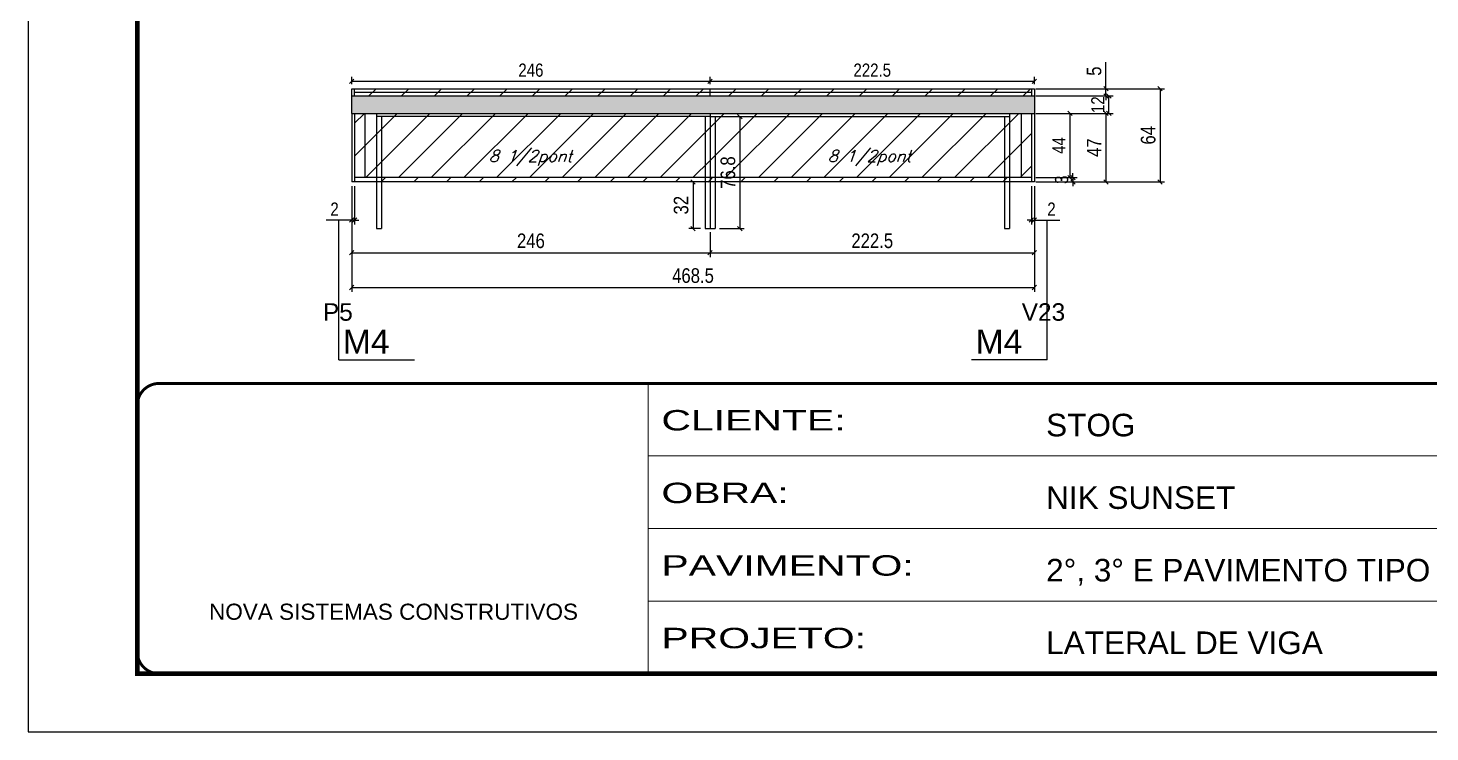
# Model space of a CAD drawing. Extents: x -10448 to -1189, y -11772 to 17235.
# Drawn here: x -5693 to -4731, y 863 to 1346 of the extents above; entities that cross this region are included whole.
import ezdxf

# ---------------------------------------------------------------- set-up
doc = ezdxf.new("R2010")
doc.units = 0
doc.linetypes.add('CONTINUO', pattern=[0])
doc.linetypes.add('DASHED', pattern=[0.75, 0.5, -0.25])
for name, color, linetype in [('5', 5, 'Continuous'), ('COTA', 241, 'Continuous'), ('NOMENCLATURA', 7, 'Continuous'), ('Painéis', 200, 'Continuous'), ('Reaproveitamento', 251, 'Continuous'), ('SARR_2.2x7', 40, 'Continuous'), ('SARR_3.5x7', 81, 'Continuous'), ('SARR_EDITAR', 141, 'Continuous'), ('texto', 7, 'Continuous')]:
    doc.layers.add(name, color=color, linetype=linetype)
doc.layers.add('Folhas', color=255, linetype='Continuous', lineweight=9)
doc.layers.add('SARRAFO DE PRESSAO', color=251, linetype='DASHED', lineweight=9)
doc.layers.add('Laje_Perimetro', color=7, linetype='Continuous', plot=False)
doc.styles.add('ARIAL', font='arial.ttf')
doc.styles.add('COTA TECNICA', font='techl___.ttf', dxfattribs={"height": 10})
doc.styles.add('COTA TECNICA-50', font='techl___.ttf', dxfattribs={"height": 9})
doc.styles.add('Romans', font='romans.shx')
doc.styles.get("Standard").update_dxf_attribs({"font": 'arial.ttf'})
doc.styles.add('Tecnologia', font='')
doc.styles.get('Tecnologia').set_extended_font_data('Forgotten Futurist')
doc.dimstyles.new('COTA PAINEL-50', dxfattribs={"dimtxt": 9, "dimasz": 3, "dimexe": 3, "dimexo": 3, "dimgap": 3, "dimtad": 1, "dimdec": 1, "dimzin": 12, "dimdsep": 46, "dimtxsty": 'COTA TECNICA-50', "dimblk1": 'OBLIQUE', "dimblk2": 'OBLIQUE', "dimsah": 1, "dimcen": 0.9, "dimclrd": 4, "dimclre": 4, "dimclrt": 240, "dimadec": 1, "dimazin": 3, "dimtfac": 1, "dimtdec": 1, "dimtmove": 0, "dimatfit": 3, "dimfxl": 1, "dimtolj": 1, "dimtzin": 12, "dimarcsym": 0})
doc.dimstyles.new('PAINEL', dxfattribs={"dimtxt": 10, "dimasz": 3, "dimexe": 3, "dimexo": 3, "dimgap": 3, "dimtad": 1, "dimdec": 1, "dimzin": 12, "dimdsep": 46, "dimtxsty": 'COTA TECNICA', "dimblk1": 'OBLIQUE', "dimblk2": 'OBLIQUE', "dimsah": 1, "dimcen": 0.9, "dimclrd": 4, "dimclre": 4, "dimclrt": 240, "dimadec": 1, "dimazin": 3, "dimtfac": 1, "dimtdec": 1, "dimtmove": 0, "dimatfit": 3, "dimfxl": 1, "dimtolj": 1, "dimtzin": 12, "dimarcsym": 0})
pattern_1 = [(45, (-134714.283, -29877.729), (-11.2253202, 11.2253202), [])]
pattern_2 = [(45, (-139469.283, -18391.978), (-11.2253202, 11.2253202), [])]

# ---------------------------------------------------------------- blocks, each defined once
blk = doc.blocks.new('9999999999')
at = {"color": 30, "linetype": 'CONTINUO'}
for p, q in [((98564.56, 34230.21), (98564.56, 34429.45)), ((98564.56, 34379.64), (99583.98, 34379.64)), ((98564.56, 34329.83), (99487.98, 34329.83)), ((98564.56, 34280.02), (99487.98, 34280.02))]:
    blk.add_line(p, q, dxfattribs=at)
at = {"color": 30, "linetype": 'CONTINUO', "const_width": 2}
blk.add_lwpolyline([(99583.98, 34230.21), (99583.98, 34414.45, 0.414214), (99568.98, 34429.45), (98228.98, 34429.45, 0.414214), (98213.98, 34414.45), (98213.98, 34245.21, 0.414214), (98228.98, 34230.21), (99583.98, 34230.21)], format="xyb", dxfattribs=at)
at = {"layer": 'Folhas'}
blk.add_lwpolyline([(98138.98, 34190.21), (99623.98, 34190.21), (99623.98, 35240.21), (98138.98, 35240.21)], close=True, dxfattribs=at)
at = {"layer": 'Folhas', "color": 30, "const_width": 3}
blk.add_lwpolyline([(98213.98, 34230.21), (99583.98, 34230.21), (99583.98, 35200.21), (98213.98, 35200.21)], close=True, dxfattribs=at)
at = {"color": 7, "linetype": 'Continuous', "ltscale": 5, "style": 'ARIAL'}
for s, height, p in [('STOG', 15.483, (98837.68, 34393.13)), ('NIK SUNSET', 15.483, (98837.68, 34343.32)), ('2°, 3° E PAVIMENTO TIPO', 15.4829, (98837.68, 34293.51)), ('NOVA SISTEMAS CONSTRUTIVOS', 11.0592, (98263.19, 34267.21)), ('LATERAL DE VIGA', 15.4829, (98837.68, 34243.7))]:
    blk.add_text(s, height=height, dxfattribs=at).set_placement(p)
at = {"layer": 'Folhas', "color": 7, "style": 'Tecnologia', "width": 1.5}
for s, p in [('CLIENTE:', (98573.65, 34397.17)), ('OBRA:', (98573.65, 34347.31)), ('PAVIMENTO:', (98573.65, 34297.5)), ('PROJETO:', (98573.65, 34247.69))]:
    blk.add_text(s, height=14, dxfattribs=at).set_placement(p)
blk = doc.blocks.new('_Oblique')
at = {"color": 0, "linetype": 'ByBlock', "lineweight": -2}
blk.add_line((-0.5, -0.5), (0.5, 0.5), dxfattribs=at)
blk = doc.blocks.new('*D983')
at = {"layer": 'COTA', "color": 4, "linetype": 'ByBlock', "lineweight": -2, "transparency": 16777216}
for p, q in [((-5471.17, 1237.32), (-5471.17, 1188.74)), ((-5225.17, 1205.74), (-5225.17, 1188.74)), ((-5471.17, 1191.74), (-5225.17, 1191.74))]:
    blk.add_line(p, q, dxfattribs=at)
at = {"layer": 'Defpoints', "color": 0, "linetype": 'ByBlock', "transparency": 16777216}
for p in [(-5471.17, 1240.32), (-5225.17, 1208.74), (-5225.17, 1191.74)]:
    blk.add_point(p, dxfattribs=at)
at = {"layer": 'COTA', "color": 4, "linetype": 'ByBlock', "lineweight": -2, "transparency": 16777216, "xscale": 3, "yscale": 3, "zscale": 3, "rotation": 180}
blk.add_blockref('_Oblique', (-5471.17, 1191.74), dxfattribs=at)
at = {"layer": 'COTA', "color": 4, "linetype": 'ByBlock', "lineweight": -2, "transparency": 16777216, "xscale": 3, "yscale": 3, "zscale": 3}
blk.add_blockref('_Oblique', (-5225.17, 1191.74), dxfattribs=at)
at = {"layer": 'COTA', "color": 240, "linetype": 'ByBlock', "transparency": 16777216, "insert": (-5348.17, 1199.84), "char_height": 10, "attachment_point": 5, "style": 'COTA TECNICA'}
blk.add_mtext('\\A1;246', dxfattribs=at)
blk = doc.blocks.new('*D984')
at = {"layer": 'COTA', "color": 4, "linetype": 'ByBlock', "lineweight": -2, "transparency": 16777216}
for p, q in [((-5002.67, 1237.32), (-5002.67, 1188.74)), ((-5225.17, 1205.74), (-5225.17, 1188.74)), ((-5225.17, 1191.74), (-5002.67, 1191.74))]:
    blk.add_line(p, q, dxfattribs=at)
at = {"layer": 'Defpoints', "color": 0, "linetype": 'ByBlock', "transparency": 16777216}
for p in [(-5002.67, 1240.32), (-5225.17, 1208.74), (-5002.67, 1191.74)]:
    blk.add_point(p, dxfattribs=at)
at = {"layer": 'COTA', "color": 4, "linetype": 'ByBlock', "lineweight": -2, "transparency": 16777216, "xscale": 3, "yscale": 3, "zscale": 3, "rotation": 180}
blk.add_blockref('_Oblique', (-5225.17, 1191.74), dxfattribs=at)
at = {"layer": 'COTA', "color": 4, "linetype": 'ByBlock', "lineweight": -2, "transparency": 16777216, "xscale": 3, "yscale": 3, "zscale": 3}
blk.add_blockref('_Oblique', (-5002.67, 1191.74), dxfattribs=at)
at = {"layer": 'COTA', "color": 240, "linetype": 'ByBlock', "transparency": 16777216, "insert": (-5113.92, 1199.85), "char_height": 10, "attachment_point": 5, "style": 'COTA TECNICA'}
blk.add_mtext('\\A1;222.5', dxfattribs=at)
blk = doc.blocks.new('*D985')
at = {"layer": 'COTA', "color": 4, "linetype": 'ByBlock', "lineweight": -2, "transparency": 16777216}
for p, q in [((-5471.17, 1237.32), (-5471.17, 1164.83)), ((-5002.67, 1237.32), (-5002.67, 1164.83)), ((-5471.17, 1167.83), (-5002.67, 1167.83))]:
    blk.add_line(p, q, dxfattribs=at)
at = {"layer": 'Defpoints', "color": 0, "linetype": 'ByBlock', "transparency": 16777216}
for p in [(-5471.17, 1240.32), (-5002.67, 1240.32), (-5002.67, 1167.83)]:
    blk.add_point(p, dxfattribs=at)
at = {"layer": 'COTA', "color": 4, "linetype": 'ByBlock', "lineweight": -2, "transparency": 16777216, "xscale": 3, "yscale": 3, "zscale": 3, "rotation": 180}
blk.add_blockref('_Oblique', (-5471.17, 1167.83), dxfattribs=at)
at = {"layer": 'COTA', "color": 4, "linetype": 'ByBlock', "lineweight": -2, "transparency": 16777216, "xscale": 3, "yscale": 3, "zscale": 3}
blk.add_blockref('_Oblique', (-5002.67, 1167.83), dxfattribs=at)
at = {"layer": 'COTA', "color": 240, "linetype": 'ByBlock', "transparency": 16777216, "insert": (-5236.92, 1175.96), "char_height": 10, "attachment_point": 5, "style": 'COTA TECNICA'}
blk.add_mtext('\\A1;468.5', dxfattribs=at)
blk = doc.blocks.new('*D987')
at = {"layer": 'COTA', "color": 4, "linetype": 'ByBlock', "lineweight": -2, "transparency": 16777216}
for p, q in [((-5001.67, 1287.32), (-4950.55, 1287.32)), ((-4953.55, 1287.32), (-4953.55, 1240.32)), ((-5001.67, 1240.32), (-4950.55, 1240.32))]:
    blk.add_line(p, q, dxfattribs=at)
at = {"layer": 'Defpoints', "color": 0, "linetype": 'ByBlock', "transparency": 16777216}
for p in [(-5004.67, 1287.32), (-5004.67, 1240.32), (-4953.55, 1240.32)]:
    blk.add_point(p, dxfattribs=at)
at = {"layer": 'COTA', "color": 4, "linetype": 'ByBlock', "lineweight": -2, "transparency": 16777216, "xscale": 3, "yscale": 3, "zscale": 3}
for p, rotation in [((-4953.55, 1287.32), 90), ((-4953.55, 1240.32), 270)]:
    blk.add_blockref('_Oblique', p, dxfattribs=dict(at, rotation=rotation))
at = {"layer": 'COTA', "color": 240, "linetype": 'ByBlock', "transparency": 16777216, "insert": (-4961.63, 1263.82), "char_height": 10, "attachment_point": 5, "rotation": 90, "style": 'COTA TECNICA'}
blk.add_mtext('\\A1;47', dxfattribs=at)
blk = doc.blocks.new('*D988')
at = {"layer": 'COTA', "color": 4, "linetype": 'ByBlock', "lineweight": -2, "transparency": 16777216}
for p, q in [((-4953.55, 1304.32), (-4953.55, 1322.42)), ((-5001.67, 1304.32), (-4950.55, 1304.32)), ((-5001.67, 1299.32), (-4950.55, 1299.32)), ((-4953.55, 1299.32), (-4953.55, 1304.32)), ((-4953.55, 1299.32), (-4953.55, 1296.32))]:
    blk.add_line(p, q, dxfattribs=at)
at = {"layer": 'Defpoints', "color": 0, "linetype": 'ByBlock', "transparency": 16777216}
for p in [(-5004.67, 1304.32), (-5004.67, 1299.32), (-4953.55, 1304.32)]:
    blk.add_point(p, dxfattribs=at)
at = {"layer": 'COTA', "color": 4, "linetype": 'ByBlock', "lineweight": -2, "transparency": 16777216, "xscale": 3, "yscale": 3, "zscale": 3}
for p, rotation in [((-4953.55, 1304.32), 270), ((-4953.55, 1299.32), 90)]:
    blk.add_blockref('_Oblique', p, dxfattribs=dict(at, rotation=rotation))
at = {"layer": 'COTA', "color": 240, "linetype": 'ByBlock', "transparency": 16777216, "insert": (-4961.66, 1316.37), "char_height": 10, "attachment_point": 5, "rotation": 90, "style": 'COTA TECNICA'}
blk.add_mtext('\\A1;5', dxfattribs=at)
blk = doc.blocks.new('*D989')
at = {"layer": 'COTA', "color": 4, "linetype": 'ByBlock', "lineweight": -2, "transparency": 16777216}
for p, q in [((-5001.67, 1304.32), (-4913.42, 1304.32)), ((-4916.42, 1304.32), (-4916.42, 1240.32)), ((-5001.67, 1240.32), (-4913.42, 1240.32))]:
    blk.add_line(p, q, dxfattribs=at)
at = {"layer": 'Defpoints', "color": 0, "linetype": 'ByBlock', "transparency": 16777216}
for p in [(-5004.67, 1304.32), (-5004.67, 1240.32), (-4916.42, 1240.32)]:
    blk.add_point(p, dxfattribs=at)
at = {"layer": 'COTA', "color": 4, "linetype": 'ByBlock', "lineweight": -2, "transparency": 16777216, "xscale": 3, "yscale": 3, "zscale": 3}
for p, rotation in [((-4916.42, 1304.32), 90), ((-4916.42, 1240.32), 270)]:
    blk.add_blockref('_Oblique', p, dxfattribs=dict(at, rotation=rotation))
at = {"layer": 'COTA', "color": 240, "linetype": 'ByBlock', "transparency": 16777216, "insert": (-4924.52, 1272.32), "char_height": 10, "attachment_point": 5, "rotation": 90, "style": 'COTA TECNICA'}
blk.add_mtext('\\A1;64', dxfattribs=at)
blk = doc.blocks.new('*D2044')
at = {"layer": 'COTA', "color": 4, "linetype": 'ByBlock', "lineweight": -2, "transparency": 16777216}
for p, q in [((-5231.67, 1240.32), (-5239.84, 1240.32)), ((-5236.84, 1240.32), (-5236.84, 1208.32)), ((-5231.67, 1208.32), (-5239.84, 1208.32))]:
    blk.add_line(p, q, dxfattribs=at)
at = {"layer": 'Defpoints', "color": 0, "linetype": 'ByBlock', "transparency": 16777216}
for p in [(-5228.67, 1240.32), (-5236.84, 1208.32), (-5228.67, 1208.32)]:
    blk.add_point(p, dxfattribs=at)
at = {"layer": 'COTA', "color": 4, "linetype": 'ByBlock', "lineweight": -2, "transparency": 16777216, "xscale": 3, "yscale": 3, "zscale": 3}
for p, rotation in [((-5236.84, 1240.32), 90), ((-5236.84, 1208.32), 270)]:
    blk.add_blockref('_Oblique', p, dxfattribs=dict(at, rotation=rotation))
at = {"layer": 'COTA', "color": 240, "linetype": 'ByBlock', "transparency": 16777216, "insert": (-5245.06, 1224.32), "char_height": 10, "attachment_point": 5, "rotation": 90, "style": 'COTA TECNICA'}
blk.add_mtext('\\A1;32', dxfattribs=at)
blk = doc.blocks.new('*D2018')
at = {"layer": 'COTA', "color": 4, "linetype": 'ByBlock', "lineweight": -2, "transparency": 16777216}
for p, q in [((-5218.67, 1285.12), (-5201.8, 1285.12)), ((-5204.8, 1285.12), (-5204.8, 1208.32)), ((-5218.67, 1208.32), (-5201.8, 1208.32))]:
    blk.add_line(p, q, dxfattribs=at)
at = {"layer": 'Defpoints', "color": 0, "linetype": 'ByBlock', "transparency": 16777216}
for p in [(-5221.67, 1285.12), (-5221.67, 1208.32), (-5204.8, 1208.32)]:
    blk.add_point(p, dxfattribs=at)
at = {"layer": 'COTA', "color": 4, "linetype": 'ByBlock', "lineweight": -2, "transparency": 16777216, "xscale": 3, "yscale": 3, "zscale": 3}
for p, rotation in [((-5204.8, 1285.12), 90), ((-5204.8, 1208.32), 270)]:
    blk.add_blockref('_Oblique', p, dxfattribs=dict(at, rotation=rotation))
at = {"layer": 'COTA', "color": 240, "linetype": 'ByBlock', "transparency": 16777216, "insert": (-5212.92, 1246.72), "char_height": 10, "attachment_point": 5, "rotation": 90, "style": 'COTA TECNICA'}
blk.add_mtext('\\A1;76.8', dxfattribs=at)
blk = doc.blocks.new('*D2019')
at = {"layer": 'COTA', "color": 4, "linetype": 'ByBlock', "lineweight": -2, "transparency": 16777216}
for p, q in [((-4999.67, 1299.32), (-4948.55, 1299.32)), ((-4951.55, 1287.32), (-4951.55, 1299.32)), ((-5001.67, 1287.32), (-4948.55, 1287.32))]:
    blk.add_line(p, q, dxfattribs=at)
at = {"layer": 'Defpoints', "color": 0, "linetype": 'ByBlock', "transparency": 16777216}
for p in [(-5002.67, 1299.32), (-4951.55, 1299.32), (-5004.67, 1287.32)]:
    blk.add_point(p, dxfattribs=at)
at = {"layer": 'COTA', "color": 4, "linetype": 'ByBlock', "lineweight": -2, "transparency": 16777216, "xscale": 3, "yscale": 3, "zscale": 3}
for p, rotation in [((-4951.55, 1299.32), 90), ((-4951.55, 1287.32), 270)]:
    blk.add_blockref('_Oblique', p, dxfattribs=dict(at, rotation=rotation))
at = {"layer": 'COTA', "color": 240, "linetype": 'ByBlock', "transparency": 16777216, "insert": (-4959.11, 1293.32), "char_height": 9, "attachment_point": 5, "rotation": 90, "style": 'COTA TECNICA-50'}
blk.add_mtext('\\A1;12', dxfattribs=at)
blk = doc.blocks.new('*D2020')
at = {"layer": 'COTA', "color": 4, "linetype": 'ByBlock', "lineweight": -2, "transparency": 16777216}
for p, q in [((-5001.67, 1287.32), (-4975.24, 1287.32)), ((-4978.24, 1287.32), (-4978.24, 1243.32)), ((-5001.67, 1243.32), (-4975.24, 1243.32))]:
    blk.add_line(p, q, dxfattribs=at)
at = {"layer": 'Defpoints', "color": 0, "linetype": 'ByBlock', "transparency": 16777216}
for p in [(-5004.67, 1287.32), (-5004.67, 1243.32), (-4978.24, 1243.32)]:
    blk.add_point(p, dxfattribs=at)
at = {"layer": 'COTA', "color": 4, "linetype": 'ByBlock', "lineweight": -2, "transparency": 16777216, "xscale": 3, "yscale": 3, "zscale": 3}
for p, rotation in [((-4978.24, 1287.32), 90), ((-4978.24, 1243.32), 270)]:
    blk.add_blockref('_Oblique', p, dxfattribs=dict(at, rotation=rotation))
at = {"layer": 'COTA', "color": 240, "linetype": 'ByBlock', "transparency": 16777216, "insert": (-4985.8, 1265.32), "char_height": 9, "attachment_point": 5, "rotation": 90, "style": 'COTA TECNICA-50'}
blk.add_mtext('\\A1;44', dxfattribs=at)
blk = doc.blocks.new('*D2021')
at = {"layer": 'COTA', "color": 4, "linetype": 'ByBlock', "lineweight": -2, "transparency": 16777216}
for p, q in [((-5001.67, 1243.32), (-4973.24, 1243.32)), ((-4976.24, 1243.32), (-4976.24, 1246.32)), ((-4976.24, 1243.32), (-4976.24, 1240.32)), ((-4999.67, 1240.32), (-4973.24, 1240.32)), ((-4976.24, 1240.32), (-4976.24, 1237.32))]:
    blk.add_line(p, q, dxfattribs=at)
at = {"layer": 'Defpoints', "color": 0, "linetype": 'ByBlock', "transparency": 16777216}
for p in [(-5004.67, 1243.32), (-5002.67, 1240.32), (-4976.24, 1240.32)]:
    blk.add_point(p, dxfattribs=at)
at = {"layer": 'COTA', "color": 4, "linetype": 'ByBlock', "lineweight": -2, "transparency": 16777216, "xscale": 3, "yscale": 3, "zscale": 3}
for p, rotation in [((-4976.24, 1243.32), 270), ((-4976.24, 1240.32), 90)]:
    blk.add_blockref('_Oblique', p, dxfattribs=dict(at, rotation=rotation))
at = {"layer": 'COTA', "color": 240, "linetype": 'ByBlock', "transparency": 16777216, "insert": (-4983.93, 1241.82), "char_height": 9, "attachment_point": 5, "rotation": 90, "style": 'COTA TECNICA-50'}
blk.add_mtext('\\A1;3', dxfattribs=at)
blk = doc.blocks.new('*D2029')
at = {"layer": 'COTA', "color": 4, "linetype": 'ByBlock', "lineweight": -2, "transparency": 16777216}
for p, q in [((-5471.17, 1307.32), (-5471.17, 1312.38)), ((-5471.17, 1309.38), (-5225.17, 1309.38)), ((-5225.17, 1307.32), (-5225.17, 1312.38))]:
    blk.add_line(p, q, dxfattribs=at)
at = {"layer": 'Defpoints', "color": 0, "linetype": 'ByBlock', "transparency": 16777216}
for p in [(-5225.17, 1309.38), (-5471.17, 1304.32), (-5225.17, 1304.32)]:
    blk.add_point(p, dxfattribs=at)
at = {"layer": 'COTA', "color": 4, "linetype": 'ByBlock', "lineweight": -2, "transparency": 16777216, "xscale": 3, "yscale": 3, "zscale": 3, "rotation": 180}
blk.add_blockref('_Oblique', (-5471.17, 1309.38), dxfattribs=at)
at = {"layer": 'COTA', "color": 4, "linetype": 'ByBlock', "lineweight": -2, "transparency": 16777216, "xscale": 3, "yscale": 3, "zscale": 3}
blk.add_blockref('_Oblique', (-5225.17, 1309.38), dxfattribs=at)
at = {"layer": 'COTA', "color": 240, "linetype": 'ByBlock', "transparency": 16777216, "insert": (-5348.17, 1316.98), "char_height": 9, "attachment_point": 5, "style": 'COTA TECNICA-50'}
blk.add_mtext('\\A1;246', dxfattribs=at)
blk = doc.blocks.new('*D2030')
at = {"layer": 'COTA', "color": 4, "linetype": 'ByBlock', "lineweight": -2, "transparency": 16777216}
for p, q in [((-5225.17, 1307.32), (-5225.17, 1312.38)), ((-5225.17, 1309.38), (-5002.67, 1309.38)), ((-5002.67, 1307.32), (-5002.67, 1312.38))]:
    blk.add_line(p, q, dxfattribs=at)
at = {"layer": 'Defpoints', "color": 0, "linetype": 'ByBlock', "transparency": 16777216}
for p in [(-5002.67, 1309.38), (-5225.17, 1304.32), (-5002.67, 1304.32)]:
    blk.add_point(p, dxfattribs=at)
at = {"layer": 'COTA', "color": 4, "linetype": 'ByBlock', "lineweight": -2, "transparency": 16777216, "xscale": 3, "yscale": 3, "zscale": 3, "rotation": 180}
blk.add_blockref('_Oblique', (-5225.17, 1309.38), dxfattribs=at)
at = {"layer": 'COTA', "color": 4, "linetype": 'ByBlock', "lineweight": -2, "transparency": 16777216, "xscale": 3, "yscale": 3, "zscale": 3}
blk.add_blockref('_Oblique', (-5002.67, 1309.38), dxfattribs=at)
at = {"layer": 'COTA', "color": 240, "linetype": 'ByBlock', "transparency": 16777216, "insert": (-5113.92, 1316.98), "char_height": 9, "attachment_point": 5, "style": 'COTA TECNICA-50'}
blk.add_mtext('\\A1;222.5', dxfattribs=at)
blk = doc.blocks.new('*D1002')
at = {"layer": 'COTA', "color": 4, "linetype": 'ByBlock', "lineweight": -2, "transparency": 16777216}
for p, q in [((-5471.17, 1237.32), (-5471.17, 1211.16)), ((-5469.17, 1237.32), (-5469.17, 1211.16)), ((-5471.17, 1214.16), (-5488.67, 1214.16)), ((-5469.17, 1214.16), (-5471.17, 1214.16)), ((-5469.17, 1214.16), (-5466.17, 1214.16))]:
    blk.add_line(p, q, dxfattribs=at)
at = {"layer": 'Defpoints', "color": 0, "linetype": 'ByBlock', "transparency": 16777216}
for p in [(-5471.17, 1240.32), (-5469.17, 1240.32), (-5471.17, 1214.16)]:
    blk.add_point(p, dxfattribs=at)
at = {"layer": 'COTA', "color": 4, "linetype": 'ByBlock', "lineweight": -2, "transparency": 16777216, "xscale": 3, "yscale": 3, "zscale": 3}
blk.add_blockref('_Oblique', (-5471.17, 1214.16), dxfattribs=at)
at = {"layer": 'COTA', "color": 4, "linetype": 'ByBlock', "lineweight": -2, "transparency": 16777216, "xscale": 3, "yscale": 3, "zscale": 3, "rotation": 180}
blk.add_blockref('_Oblique', (-5469.17, 1214.16), dxfattribs=at)
at = {"layer": 'COTA', "color": 240, "linetype": 'ByBlock', "transparency": 16777216, "insert": (-5482.92, 1221.66), "char_height": 9, "attachment_point": 5, "style": 'COTA TECNICA-50'}
blk.add_mtext('\\A1;2', dxfattribs=at)
blk = doc.blocks.new('*D1003')
at = {"layer": 'COTA', "color": 4, "linetype": 'ByBlock', "lineweight": -2, "transparency": 16777216}
for p, q in [((-5004.67, 1237.32), (-5004.67, 1211.16)), ((-5002.67, 1237.32), (-5002.67, 1211.16)), ((-5004.67, 1214.16), (-5007.67, 1214.16)), ((-5004.67, 1214.16), (-5002.67, 1214.16)), ((-5002.67, 1214.16), (-4985.17, 1214.16))]:
    blk.add_line(p, q, dxfattribs=at)
at = {"layer": 'Defpoints', "color": 0, "linetype": 'ByBlock', "transparency": 16777216}
for p in [(-5004.67, 1240.32), (-5002.67, 1240.32), (-5002.67, 1214.16)]:
    blk.add_point(p, dxfattribs=at)
at = {"layer": 'COTA', "color": 4, "linetype": 'ByBlock', "lineweight": -2, "transparency": 16777216, "xscale": 3, "yscale": 3, "zscale": 3}
blk.add_blockref('_Oblique', (-5004.67, 1214.16), dxfattribs=at)
at = {"layer": 'COTA', "color": 4, "linetype": 'ByBlock', "lineweight": -2, "transparency": 16777216, "xscale": 3, "yscale": 3, "zscale": 3, "rotation": 180}
blk.add_blockref('_Oblique', (-5002.67, 1214.16), dxfattribs=at)
at = {"layer": 'COTA', "color": 240, "linetype": 'ByBlock', "transparency": 16777216, "insert": (-4990.92, 1221.66), "char_height": 9, "attachment_point": 5, "style": 'COTA TECNICA-50'}
blk.add_mtext('\\A1;2', dxfattribs=at)

msp = doc.modelspace()

# ---------------------------------------------------------------- hatches: boundary and pattern name
at = {"layer": 'COTA', "linetype": 'ByBlock'}
h = msp.add_hatch(dxfattribs=at)
h.set_pattern_fill('AR-CONC', color=256, scale=0.03)
h.set_pattern_definition([(50, (-139469.2827, -18395.9775), (5.46554007, -0.47817257), [0.5715, -6.2865]), (355, (-139469.2827, -18395.9775), (-1.05730264, 5.73170536), [0.4572, -5.02921753]), (100.4514447, (-139468.827, -18396.0174), (4.40823741, 5.25353256), [0.48570026, -5.34270734]), (46.1842, (-139469.283, -18394.4535), (8.13237123, -1.26126984), [0.85725, -9.42975]), (96.6355576, (-139468.605, -18394.559), (7.122124, 7.42278374), [0.7285507, -8.01406824]), (351.184151, (-139469.283, -18394.4535), (7.122124, 7.42278374), [0.685799, -7.54379196]), (21, (-139468.5207, -18394.8345), (4.54843174, -3.06795595), [0.5715, -6.2865]), (326, (-139468.5207, -18394.8345), (1.85406085, 5.52563898), [0.4572, -5.0292]), (71.451445, (-139468.1417, -18395.09), (6.40249258, 2.45768307), [0.48570026, -5.34269813]), (37.5, (-139469.2827, -18395.9775), (0.092658098, 2.536651166), [0, -4.96824, 0, -5.1054, 0, -5.04825]), (7.5, (-139469.2827, -18395.9775), (2.004589875, 3.005417245), [0, -2.91084, 0, -4.85394, 0, -1.92405]), (327.5, (-139470.982, -18395.9775), (4.067717855, -0.17186232), [0, -1.905, 0, -5.9436, 0, -7.8867]), (317.5, (-139471.744, -18395.9775), (4.44387544, 0.76279473), [0, -2.4765, 0, -3.94716, 0, -5.6007])])
h.paths.add_polyline_path([(-5002.67, 1287.32), (-5002.67, 1299.32), (-5471.17, 1299.32), (-5471.17, 1287.32)])
at = {"layer": 'Reaproveitamento', "linetype": 'ByBlock'}
h = msp.add_hatch(dxfattribs=at)
h.set_pattern_fill('ANSI31', color=256, scale=5)
h.set_pattern_definition(pattern_2)
h.paths.add_polyline_path([(-5225.17, 1299.32), (-5225.17, 1304.32), (-5469.17, 1304.32), (-5469.17, 1299.32)])
h = msp.add_hatch(dxfattribs=at)
h.set_pattern_fill('ANSI31', color=256, scale=5)
h.set_pattern_definition(pattern_2)
h.paths.add_polyline_path([(-5004.67, 1299.32), (-5004.67, 1304.32), (-5225.17, 1304.32), (-5225.17, 1299.32)])
h = msp.add_hatch(dxfattribs=at)
h.set_pattern_fill('ANSI31', color=256, scale=5)
h.set_pattern_definition(pattern_1)
h.paths.add_polyline_path([(-5225.17, 1243.32), (-5225.17, 1287.32), (-5469.17, 1287.32), (-5469.17, 1243.32)])
h = msp.add_hatch(dxfattribs=at)
h.set_pattern_fill('ANSI31', color=256, scale=5)
h.set_pattern_definition(pattern_1)
h.paths.add_polyline_path([(-5225.17, 1287.32), (-5225.17, 1243.32), (-5004.67, 1243.32), (-5004.67, 1287.32)])
h = msp.add_hatch(dxfattribs=at)
h.set_pattern_fill('ANSI31', color=256, scale=5)
h.set_pattern_definition(pattern_2)
h.paths.add_polyline_path([(-5225.17, 1240.32), (-5225.17, 1243.32), (-5469.17, 1243.32), (-5469.17, 1240.32)])
h = msp.add_hatch(dxfattribs=at)
h.set_pattern_fill('ANSI31', color=256, scale=5)
h.set_pattern_definition(pattern_2)
h.paths.add_polyline_path([(-5004.67, 1240.32), (-5004.67, 1243.32), (-5225.17, 1243.32), (-5225.17, 1240.32)])

# ---------------------------------------------------------------- linework, layer by layer
at = {"layer": 'COTA', "linetype": 'ByBlock'}
for p, q in [((-5471.17, 1287.32), (-5471.17, 1299.32)), ((-5002.67, 1299.32), (-5002.67, 1287.32))]:
    msp.add_line(p, q, dxfattribs=at)
at = {"layer": 'Laje_Perimetro'}
msp.add_lwpolyline([(-4208.28, 1912.75), (-5693.28, 1912.75), (-5693.28, 862.75), (-4208.28, 862.75)], close=True, dxfattribs=at)
at = {"layer": 'NOMENCLATURA', "linetype": 'Continuous'}
for p, q in [((-5479.92, 1118.3), (-5479.92, 1214.16)), ((-4993.92, 1118.3), (-4993.92, 1214.16)), ((-5479.92, 1118.3), (-5428.03, 1118.3)), ((-4993.92, 1118.3), (-5045.8, 1118.3))]:
    msp.add_line(p, q, dxfattribs=at)
at = {"layer": 'Painéis'}
for p, q in [((-5471.17, 1304.32), (-5002.67, 1304.32)), ((-5471.17, 1299.32), (-5002.67, 1299.32)), ((-5471.17, 1287.32), (-5002.67, 1287.32)), ((-5471.17, 1287.32), (-5471.17, 1240.32)), ((-5469.17, 1287.32), (-5004.67, 1287.32)), ((-5469.17, 1287.32), (-5469.17, 1240.32)), ((-5225.17, 1287.32), (-5225.17, 1240.32)), ((-5004.67, 1287.32), (-5004.67, 1240.32)), ((-5002.67, 1287.32), (-5002.67, 1240.32)), ((-5004.67, 1243.32), (-5469.17, 1243.32)), ((-5002.67, 1240.32), (-5471.17, 1240.32))]:
    msp.add_line(p, q, dxfattribs=at)
at = {"layer": 'Painéis', "linetype": 'ByBlock'}
for p, q in [((-5471.17, 1299.32), (-5471.17, 1304.32)), ((-5469.17, 1299.32), (-5469.17, 1304.32)), ((-5225.17, 1299.32), (-5225.17, 1304.32)), ((-5004.67, 1304.32), (-5004.67, 1299.32)), ((-5002.67, 1304.32), (-5002.67, 1299.32))]:
    msp.add_line(p, q, dxfattribs=at)
at = {"layer": 'SARR_2.2x7', "linetype": 'Continuous'}
for p, q in [((-5462.17, 1287.32), (-5462.17, 1243.32)), ((-5225.17, 1285.12), (-5454.17, 1285.12)), ((-5225.17, 1285.12), (-5019.67, 1285.12)), ((-5011.67, 1287.32), (-5011.67, 1243.32))]:
    msp.add_line(p, q, dxfattribs=at)
at = {"layer": 'SARR_3.5x7'}
for p, q in [((-5454.17, 1287.32), (-5454.17, 1208.32)), ((-5450.67, 1285.12), (-5450.67, 1208.32)), ((-5228.67, 1285.12), (-5228.67, 1208.32)), ((-5221.67, 1285.12), (-5221.67, 1208.32)), ((-5023.17, 1285.12), (-5023.17, 1208.32)), ((-5019.67, 1287.32), (-5019.67, 1208.32)), ((-5225.17, 1243.32), (-5225.17, 1208.32)), ((-5454.17, 1208.32), (-5450.67, 1208.32)), ((-5228.67, 1208.32), (-5221.67, 1208.32)), ((-5023.17, 1208.32), (-5019.67, 1208.32))]:
    msp.add_line(p, q, dxfattribs=at)
at = {"layer": 'SARR_EDITAR'}
for p, q in [((-5469.17, 1301.82), (-5225.17, 1301.82)), ((-5225.17, 1301.82), (-5004.67, 1301.82))]:
    msp.add_line(p, q, dxfattribs=at)

# ---------------------------------------------------------------- block references
at = {"layer": 'SARRAFO DE PRESSAO', "color": 6, "linetype": 'ByBlock'}
msp.add_blockref('9999999999', (-103832.26, -33327.45), dxfattribs=at)

# ---------------------------------------------------------------- texts
at = {"layer": '5', "linetype": 'Continuous'}
for s, p in [('P5', (-5490.89, 1145.02)), ('V23', (-5011.33, 1145.02))]:
    msp.add_text(s, height=12, rotation=0.00004, dxfattribs=at).set_placement(p)
at = {"layer": 'NOMENCLATURA', "linetype": 'Continuous'}
for p in [(-5477.23, 1122.5), (-5042.96, 1122.5)]:
    msp.add_text('M4', height=16.5, dxfattribs=at).set_placement(p)
at = {"layer": 'texto', "color": 2, "char_height": 8, "attachment_point": 5, "style": 'Romans'}
for insert in [(-5348.51, 1256.8), (-5115.85, 1256.8)]:
    msp.add_mtext('{\\Q19;\\C256;8 1/2pont}', dxfattribs=dict(at, insert=insert))

# ---------------------------------------------------------------- dimensions: what is measured, and where the dimension line sits
at = {"layer": 'COTA', "linetype": 'ByBlock'}
for base, p1, p2, dimstyle, picture, middle in [((-5225.17, 1309.38), (-5471.17, 1304.32), (-5225.17, 1304.32), 'COTA PAINEL-50', '*D2029', (-5348.17, 1316.98)), ((-5471.17, 1214.16), (-5469.17, 1240.32), (-5471.17, 1240.32), 'COTA PAINEL-50', '*D1002', (-5482.92, 1221.66)), ((-5225.17, 1191.74), (-5471.17, 1240.32), (-5225.17, 1208.74), 'PAINEL', '*D983', (-5348.17, 1199.84)), ((-5002.67, 1167.83), (-5471.17, 1240.32), (-5002.67, 1240.32), 'PAINEL', '*D985', (-5236.92, 1175.96)), ((-5002.67, 1214.16), (-5004.67, 1240.32), (-5002.67, 1240.32), 'COTA PAINEL-50', '*D1003', (-4990.92, 1221.66))]:
    dim = msp.add_linear_dim(base=base, p1=p1, p2=p2, dimstyle=dimstyle, dxfattribs=at)
    dim.commit()
    dim.dimension.update_dxf_attribs({"geometry": picture, "text_midpoint": middle})
for base, p1, p2, dimstyle, picture, middle in [((-5002.67, 1309.38), (-5225.17, 1304.32), (-5002.67, 1304.32), 'COTA PAINEL-50', '*D2030', (-5113.92, 1316.98)), ((-5002.67, 1191.74), (-5225.17, 1208.74), (-5002.67, 1240.32), 'PAINEL', '*D984', (-5113.92, 1199.85))]:
    dim = msp.add_linear_dim(base=base, p1=p1, p2=p2, dimstyle=dimstyle, override={"dimtmove": 1}, dxfattribs=at)
    dim.commit()
    dim.dimension.update_dxf_attribs({"geometry": picture, "text_midpoint": middle})
for base, p1, p2, dimstyle, picture, middle in [((-4953.55, 1304.32), (-5004.67, 1299.32), (-5004.67, 1304.32), 'PAINEL', '*D988', (-4961.66, 1316.37)), ((-4916.42, 1240.32), (-5004.67, 1304.32), (-5004.67, 1240.32), 'PAINEL', '*D989', (-4924.52, 1272.32)), ((-5204.8, 1208.32), (-5221.67, 1285.12), (-5221.67, 1208.32), 'PAINEL', '*D2018', (-5212.92, 1246.72)), ((-4953.55, 1240.32), (-5004.67, 1287.32), (-5004.67, 1240.32), 'PAINEL', '*D987', (-4961.63, 1263.82)), ((-4978.24, 1243.32), (-5004.67, 1287.32), (-5004.67, 1243.32), 'COTA PAINEL-50', '*D2020', (-4985.8, 1265.32)), ((-5236.84, 1208.32), (-5228.67, 1240.32), (-5228.67, 1208.32), 'PAINEL', '*D2044', (-5245.06, 1224.32))]:
    dim = msp.add_linear_dim(base=base, p1=p1, p2=p2, angle=90, dimstyle=dimstyle, dxfattribs=at)
    dim.commit()
    dim.dimension.update_dxf_attribs({"geometry": picture, "text_midpoint": middle})
dim = msp.add_linear_dim(base=(-4951.55, 1299.32), p1=(-5004.67, 1287.32), p2=(-5002.67, 1299.32), angle=90, dimstyle='COTA PAINEL-50', dxfattribs=at)
dim.commit()
dim.dimension.update_dxf_attribs({"geometry": '*D2019', "text_midpoint": (-4951.55, 1293.32), "dimtype": 160})
dim = msp.add_linear_dim(base=(-4976.24, 1240.32), p1=(-5004.67, 1243.32), p2=(-5002.67, 1240.32), angle=90, dimstyle='COTA PAINEL-50', override={"dimtmove": 1}, dxfattribs=at)
dim.commit()
dim.dimension.update_dxf_attribs({"geometry": '*D2021', "text_midpoint": (-4976.24, 1241.82), "dimtype": 160})

doc.saveas('drawing.dxf')
